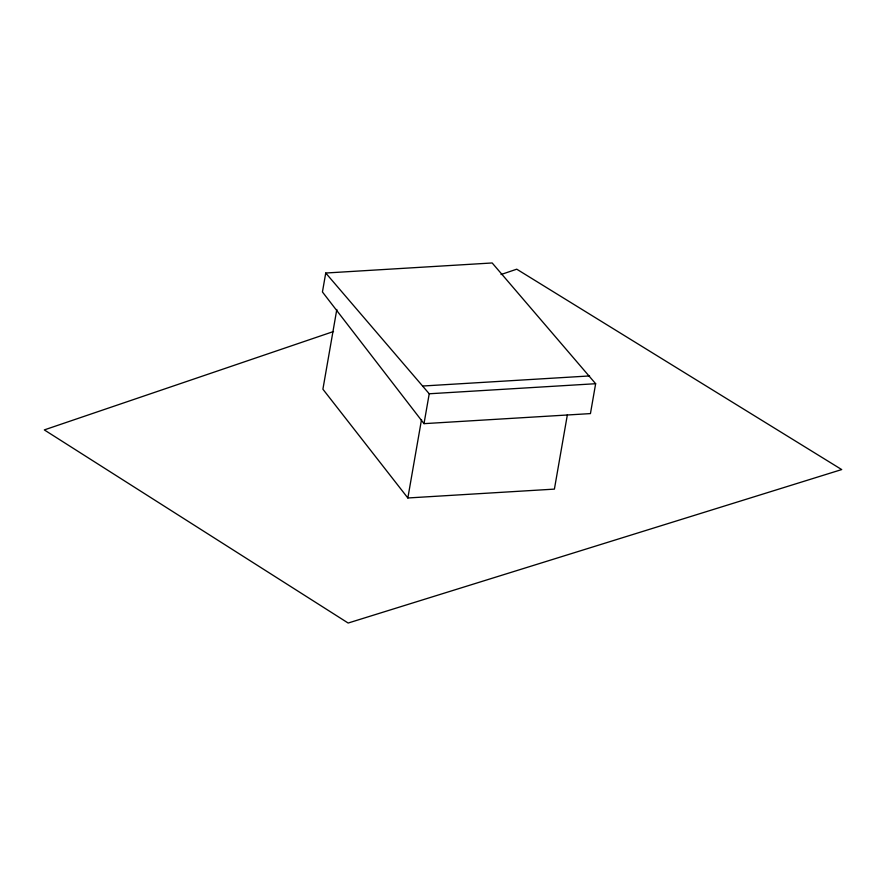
<?xml version="1.0" encoding="UTF-8"?>
<svg xmlns="http://www.w3.org/2000/svg" width="886" height="886" viewBox="0 0 886 886"><rect width="100%" height="100%" fill="white"/><g stroke="black" fill="none" stroke-linecap="round" stroke-linejoin="round"><path stroke-width="1.33" d="M325.738 273.021L322.438 291.97L424.006 423.652L590.441 413.596L595.647 383.716L492.173 262.965L325.738 273.021L429.223 393.772L424.006 423.652M336.813 309.48L322.903 389.209L407.848 497.976L554.403 489.116L567.372 414.77M407.848 497.976L421.526 419.565M333.524 331.519L44.3 429.909L348.154 623.035L841.7 469.569L516.737 269.189L501.033 274.527M423.143 385.997L589.578 375.941M429.223 393.772L595.647 383.716"/></g></svg>
